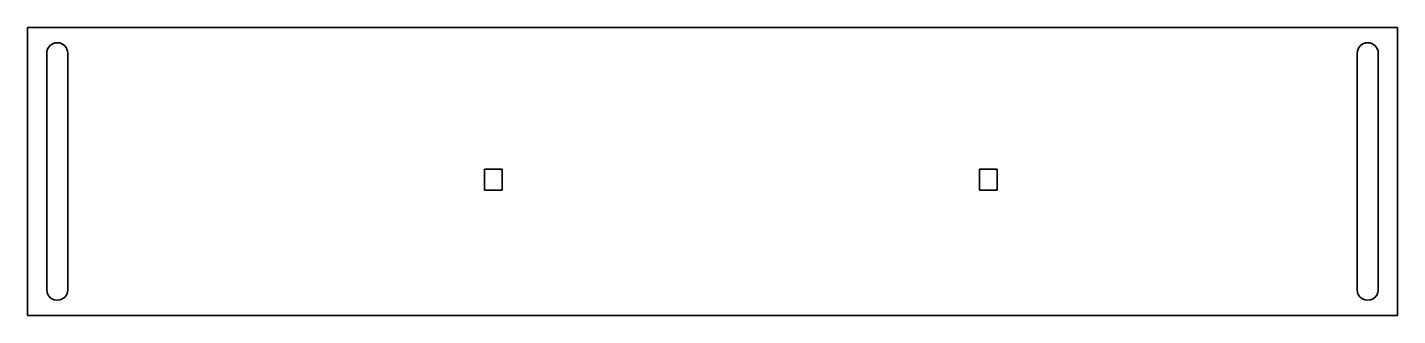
# Model space of a CAD drawing. Extents: x 15 to 405, y 108 to 190.
import ezdxf

# ---------------------------------------------------------------- set-up
doc = ezdxf.new("R2010")
doc.units = 0

msp = doc.modelspace()

# ---------------------------------------------------------------- linework, layer by layer
at = {"color": 7, "lineweight": 35}
for p, q in [((58.68898, 189.5), (15.000015, 189.5)), ((15.000015, 189.5), (15.000015, 107.5)), ((361.311035, 189.5), (58.68898, 189.5)), ((361.311035, 189.5), (405, 189.5)), ((405, 189.5), (405, 107.5)), ((20.500015, 114.849998), (20.500015, 182.149994)), ((26.500015, 182.149994), (26.500015, 114.849998)), ((393.5, 182.150009), (393.5, 114.849998)), ((399.5, 114.849998), (399.5, 182.150009)), ((54.731339, 107.5), (15.000015, 107.5)), ((54.731339, 107.5), (365.268677, 107.5)), ((365.268677, 107.5), (405, 107.5))]:
    msp.add_line(p, q, dxfattribs=at)
at = {"color": 7, "lineweight": 35, "ltscale": 0.125}
for p, q in [((150.133621, 149.181625), (145.133621, 149.181625)), ((291.023102, 149.181641), (286.023102, 149.181641)), ((145.133621, 143.181625), (150.133621, 143.181625)), ((286.023102, 143.181641), (291.023102, 143.181641))]:
    msp.add_line(p, q, dxfattribs=at)
at = {"color": 7, "lineweight": 35, "ltscale": 0.15}
for p, q in [((145.133621, 143.181625), (145.133621, 149.181625)), ((150.133621, 149.181625), (150.133621, 143.181625)), ((286.023102, 143.181641), (286.023102, 149.181641)), ((291.023102, 149.181641), (291.023102, 143.181641))]:
    msp.add_line(p, q, dxfattribs=at)
at = {"color": 7, "lineweight": 35}
for centre, start, end in [((23.500015, 182.149994), 0, 179.999995), ((396.5, 182.150009), 0, 179.999995), ((23.500015, 114.849998), 179.999995, 0), ((396.5, 114.849998), 179.999995, 0)]:
    msp.add_arc(centre, 3, start, end, dxfattribs=at)

doc.saveas('drawing.dxf')
